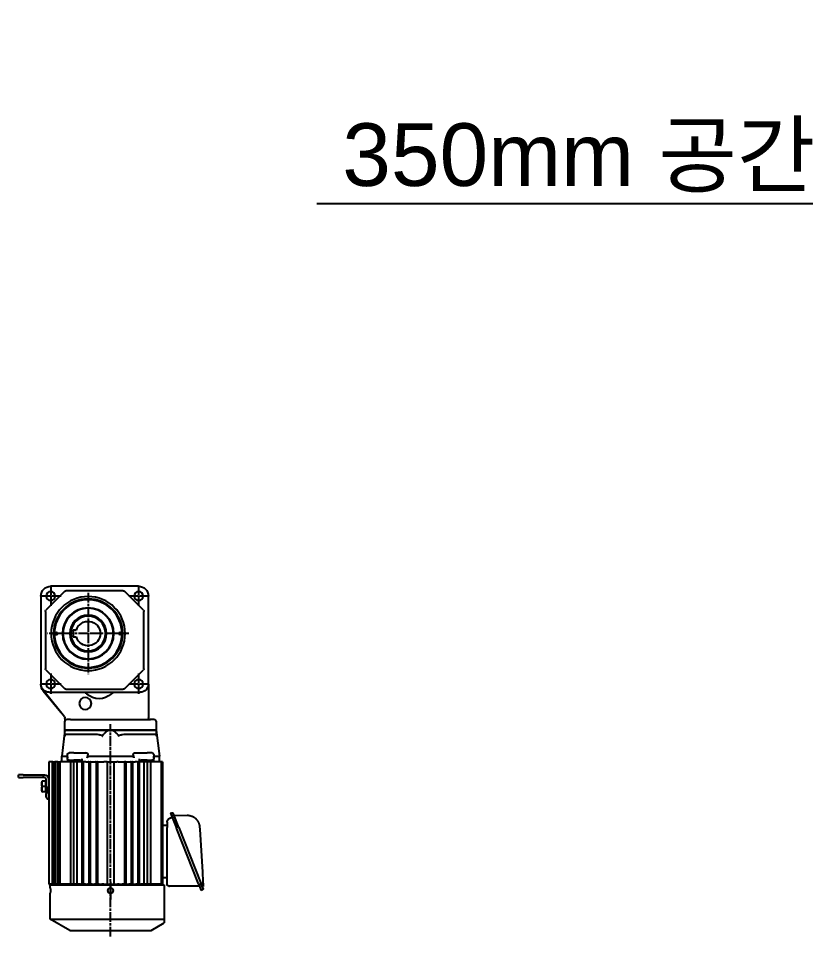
# Model space of a CAD drawing. Header units: millimetres. Extents: x 150937 to 394412, y 327166 to 584759.
# Drawn here: x 245083 to 246340, y 405656 to 407122 of the extents above; entities that cross this region are included whole.
import ezdxf

# ---------------------------------------------------------------- set-up
doc = ezdxf.new("R2010")
doc.units = ezdxf.units.MM
doc.linetypes.add('AM_ISO08W050', pattern=[18, 12, -1.5, 3, -1.5])
for name, color, linetype in [('AM_4', 3, 'Continuous'), ('AM_7', 4, 'AM_ISO08W050'), ('AM_VIS', 7, 'Continuous')]:
    doc.layers.add(name, color=color, linetype=linetype)
doc.styles.get("Standard").update_dxf_attribs({"font": 'arial.ttf'})
doc.dimstyles.new('ISO-25', dxfattribs={"dimtxt": 2.5, "dimasz": 2.5, "dimexe": 1.25, "dimexo": 0.625, "dimtad": 1, "dimtxsty": 'Standard', "dimcen": 2.5, "dimadec": 0, "dimazin": 0, "dimtfac": 1, "dimtmove": 0, "dimatfit": 3, "dimfxl": 0, "dimarcsym": 0})

# ---------------------------------------------------------------- blocks, each defined once
blk = doc.blocks.new('akk')
at = {"layer": 'AM_4'}
blk.add_arc((4724.4, -9121.9), 1.59, 260, 190, dxfattribs=at)
at = {"layer": 'AM_7'}
for p, q in [((4678.4, -9114.9), (4678.4, -9101.9)), ((4724.4, -9160.9), (4724.4, -9110.9)), ((4786.4, -9114.9), (4786.4, -9101.9)), ((4665.4, -9114.9), (4678.4, -9114.9)), ((4678.4, -9127.9), (4678.4, -9114.9)), ((4678.4, -9114.9), (4691.4, -9114.9)), ((4678.4, -9114.9), (4678.4, -9114.9)), ((4678.4, -9114.9), (4678.4, -9114.9)), ((4724.4, -9121.9), (4724.4, -9113.1)), ((4724.4, -9130.7), (4724.4, -9121.9)), ((4724.4, -9121.9), (4724.4, -9121.9)), ((4724.4, -9121.9), (4724.4, -9121.9)), ((4773.4, -9114.9), (4786.4, -9114.9)), ((4786.4, -9127.9), (4786.4, -9114.9)), ((4786.4, -9114.9), (4799.4, -9114.9)), ((4786.4, -9114.9), (4786.4, -9114.9)), ((4786.4, -9114.9), (4786.4, -9114.9)), ((4674.4, -9160.9), (4724.4, -9160.9)), ((4724.4, -9210.9), (4724.4, -9160.9)), ((4724.4, -9160.9), (4774.4, -9160.9)), ((4724.4, -9160.9), (4724.4, -9160.9)), ((4724.4, -9160.9), (4724.4, -9160.9)), ((5096.6, -9188.4), (4835.6, -9188.4)), ((5029.4, -9188.4), (5040.1, -9188.4)), ((5040.1, -9188.4), (5050.9, -9188.4)), ((5040.1, -9188.4), (5040.1, -9188.4)), ((5040.1, -9188.4), (5040.1, -9188.4)), ((4724.4, -9199.9), (4724.4, -9191.1)), ((4724.4, -9208.7), (4724.4, -9199.9)), ((4724.4, -9199.9), (4724.4, -9199.9)), ((4724.4, -9199.9), (4724.4, -9199.9)), ((4678.4, -9222.9), (4678.4, -9209.9)), ((4786.4, -9222.9), (4786.4, -9209.9)), ((4665.4, -9222.9), (4678.4, -9222.9)), ((4678.4, -9235.9), (4678.4, -9222.9)), ((4678.4, -9222.9), (4691.4, -9222.9)), ((4678.4, -9222.9), (4678.4, -9222.9)), ((4678.4, -9222.9), (4678.4, -9222.9)), ((4773.4, -9222.9), (4786.4, -9222.9)), ((4786.4, -9235.9), (4786.4, -9222.9)), ((4786.4, -9222.9), (4799.4, -9222.9)), ((4786.4, -9222.9), (4786.4, -9222.9)), ((4786.4, -9222.9), (4786.4, -9222.9))]:
    blk.add_line(p, q, dxfattribs=at)
at = {"layer": 'AM_VIS'}
for p, q in [((4901.3, -9075.2), (4898.1, -9075.2)), ((4898.1, -9078), (4898.1, -9075.2)), ((4901.3, -9075.2), (4901.3, -9078)), ((4898.1, -9081.3), (4898.1, -9078)), ((4898.1, -9081.3), (4898.1, -9106.2)), ((4901.3, -9078), (4901.3, -9081.3)), ((4901.3, -9106.2), (4901.3, -9081.3)), ((4672.5, -9132.3), (4695.8, -9109)), ((4678.4, -9102.9), (4786.4, -9102.9)), ((4678.4, -9102.9), (4678.4, -9102.9)), ((4697.2, -9108.4), (4767.6, -9108.4)), ((4769, -9109), (4792.3, -9132.3)), ((4786.4, -9102.9), (4787.1, -9102.9)), ((4793.7, -9105.5), (4797.7, -9108.7)), ((4794.7, -9105.6), (4821, -9127.3)), ((4826.7, -9132), (4797.7, -9108.7)), ((4901.3, -9106.2), (4898.1, -9106.2)), ((4898.1, -9106.2), (4898.1, -9107.2)), ((4901.3, -9107.2), (4901.3, -9106.2)), ((4912.3, -9109.2), (4903.3, -9109.2)), ((4905.8, -9103.9), (4918.8, -9103.9)), ((4905.8, -9103.9), (4905.8, -9104.5)), ((4905.8, -9108.6), (4905.8, -9104.5)), ((4905.8, -9108.6), (4912.3, -9108.6)), ((4906.5, -9108.6), (4906.5, -9109.2)), ((4912.3, -9108.6), (4912.3, -9104.5)), ((4912.3, -9108.6), (4918.8, -9108.6)), ((4912.3, -9109.2), (4921, -9109.2)), ((4918.1, -9108.6), (4918.1, -9109.2)), ((4918.8, -9103.9), (4918.8, -9104.5)), ((4918.8, -9108.6), (4918.8, -9104.5)), ((4923.6, -9109.2), (4921, -9109.2)), ((4924.1, -9109.2), (4923.6, -9109.2)), ((4666.4, -9222.9), (4666.4, -9114.9)), ((4666.4, -9222.9), (4666.4, -9114.9)), ((4796.4, -9112.9), (4796.4, -9224.9)), ((4882.1, -9112.5), (5032.1, -9112.5)), ((4882.1, -9112.5), (4882.1, -9112.8)), ((4882.1, -9113.5), (4882.1, -9112.8)), ((4882.1, -9116.6), (4882.1, -9113.5)), ((4882.1, -9116.6), (5032.1, -9116.6)), ((4882.1, -9117.4), (4882.1, -9116.6)), ((4882.1, -9117.4), (5032.1, -9117.4)), ((4882.1, -9117.4), (4882.1, -9119.2)), ((4882.1, -9119.2), (5032.1, -9119.2)), ((4882.1, -9119.2), (4882.1, -9119.9)), ((4882.1, -9119.9), (5032.1, -9119.9)), ((4882.1, -9123), (4882.1, -9119.9)), ((4882.1, -9123), (5032.1, -9123)), ((4882.1, -9123.8), (4882.1, -9123)), ((4903.3, -9112.4), (4912.3, -9112.4)), ((4908.3, -9112.4), (4908.3, -9112.5)), ((4921, -9112.4), (4912.3, -9112.4)), ((4916.3, -9112.4), (4916.3, -9112.5)), ((4921, -9112.4), (4923.6, -9112.4)), ((4923.6, -9112.4), (4924.1, -9112.4)), ((5032.1, -9112.5), (5032.1, -9112.8)), ((5032.1, -9112.8), (5032.1, -9113.5)), ((5032.1, -9116.6), (5032.1, -9113.5)), ((5032.1, -9116.6), (5032.1, -9117.4)), ((5032.1, -9119.2), (5032.1, -9117.4)), ((5032.1, -9119.2), (5032.1, -9119.9)), ((5032.1, -9123), (5032.1, -9119.9)), ((5032.1, -9123), (5032.1, -9123.8)), ((5033.1, -9114.4), (5033.1, -9254.4)), ((5036.9, -9114.4), (5033.1, -9114.4)), ((5075.1, -9114.4), (5043.4, -9114.4)), ((5075.1, -9114.4), (5075.1, -9254.4)), ((5089.1, -9138.4), (5075.1, -9114.4)), ((4671.9, -9204.1), (4671.9, -9133.7)), ((4792.9, -9133.7), (4792.9, -9204.1)), ((4828.7, -9132.4), (4828, -9132.4)), ((4828.7, -9132.4), (4832.1, -9132.4)), ((4843.1, -9132.4), (4832.1, -9132.4)), ((4843.1, -9132.4), (4875.1, -9128.4)), ((4848.1, -9132.4), (4843.1, -9132.4)), ((4843.1, -9139.4), (4843.1, -9132.4)), ((4843.1, -9132.4), (4843.1, -9139.4)), ((4848.1, -9132.4), (4848.1, -9139.4)), ((4848.1, -9132.4), (4850.4, -9132.4)), ((4882.1, -9128.4), (4875.1, -9128.4)), ((4875.1, -9128.4), (4875.1, -9135.2)), ((4882.1, -9123.8), (5032.1, -9123.8)), ((4882.1, -9123.8), (4882.1, -9126.4)), ((5032.1, -9126.4), (4882.1, -9126.4)), ((4882.1, -9127.2), (4882.1, -9126.4)), ((4882.1, -9139.3), (4882.1, -9127.2)), ((5032.1, -9126.4), (5032.1, -9123.8)), ((5032.1, -9126.4), (5032.1, -9127.2)), ((5032.1, -9139.3), (5032.1, -9127.2)), ((4720.4, -9142.6), (4728.4, -9142.6)), ((4720.4, -9145.4), (4720.4, -9142.6)), ((4720.4, -9145.4), (4720.4, -9146.4)), ((4728.4, -9142.6), (4728.4, -9145.4)), ((4728.4, -9145.4), (4728.4, -9146.4)), ((4830.1, -9139.4), (4830.1, -9134.4)), ((4830.1, -9139.4), (4830.1, -9237.4)), ((4843.1, -9139.4), (4843.1, -9188.4)), ((4843.1, -9237.4), (4843.1, -9139.4)), ((4848.1, -9139.4), (4848.1, -9170.2)), ((4871.1, -9143.4), (4871.1, -9137.4)), ((4871.1, -9143.4), (4871.1, -9157.8)), ((4878.1, -9135.4), (4873.1, -9135.4)), ((4878.1, -9135.4), (4882.1, -9135.4)), ((4880.1, -9137.4), (4880.1, -9143.4)), ((4880.1, -9150.6), (4880.1, -9143.4)), ((4882.1, -9139.3), (5032.1, -9139.3)), ((4882.1, -9141.2), (4882.1, -9139.3)), ((4882.1, -9143.4), (4882.1, -9141.2)), ((5032.1, -9143.4), (4882.1, -9143.4)), ((4882.1, -9144.2), (4882.1, -9143.4)), ((4882.1, -9146.1), (4882.1, -9144.2)), ((5032.1, -9143.4), (5032.1, -9139.3)), ((5032.1, -9143.4), (5032.1, -9144.2)), ((5032.1, -9146.1), (5032.1, -9144.2)), ((5089.1, -9138.4), (5089.1, -9188.4)), ((4882.1, -9153.4), (4878.1, -9153.4)), ((4882.1, -9146.9), (4882.1, -9146.1)), ((4882.1, -9146.9), (5032.1, -9146.9)), ((4882.1, -9146.9), (4882.1, -9147.8)), ((4882.1, -9148.7), (4882.1, -9147.8)), ((4882.1, -9152.5), (4882.1, -9148.7)), ((4882.1, -9153.1), (4882.1, -9152.5)), ((4882.1, -9153.1), (5032.1, -9153.1)), ((4882.1, -9153.1), (4882.1, -9154.7)), ((4882.1, -9154.7), (5032.1, -9154.7)), ((4882.1, -9155.3), (4882.1, -9154.7)), ((4882.1, -9155.3), (4882.1, -9155.6)), ((4882.1, -9158.2), (4882.1, -9155.6)), ((5032.1, -9146.1), (5032.1, -9146.9)), ((5032.1, -9147.8), (5032.1, -9146.9)), ((5032.1, -9149.9), (5032.1, -9147.8)), ((5032.1, -9151.2), (5032.1, -9149.9)), ((5032.1, -9151.2), (5032.1, -9151.8)), ((5032.1, -9152.4), (5032.1, -9151.8)), ((5032.1, -9153.1), (5032.1, -9152.4)), ((5032.1, -9153.1), (5032.1, -9154.7)), ((5032.1, -9155.3), (5032.1, -9154.7)), ((5032.1, -9157.5), (5032.1, -9155.3)), ((4875.1, -9160.7), (4875.1, -9216.1)), ((4882.1, -9158.2), (4882.1, -9160.1)), ((4882.1, -9160.1), (4882.1, -9160.9)), ((4882.1, -9161.6), (4882.1, -9160.9)), ((4882.1, -9161.6), (5032.1, -9161.6)), ((4882.1, -9161.6), (4882.1, -9163.2)), ((4882.1, -9163.2), (5032.1, -9163.2)), ((4882.1, -9163.8), (4882.1, -9163.2)), ((4882.1, -9163.8), (4882.1, -9165.8)), ((4882.1, -9165.8), (4882.1, -9168.9)), ((5032.1, -9157.5), (5032.1, -9160.1)), ((5032.1, -9160.9), (5032.1, -9160.1)), ((5032.1, -9161.6), (5032.1, -9160.9)), ((5032.1, -9161.6), (5032.1, -9163.2)), ((5032.1, -9163.8), (5032.1, -9163.2)), ((5032.1, -9165.8), (5032.1, -9163.8)), ((5032.1, -9165.8), (5032.1, -9168.9)), ((4882.1, -9168.9), (4882.1, -9170)), ((4882.1, -9170.6), (4882.1, -9170)), ((4882.1, -9170.6), (5032.1, -9170.6)), ((4882.1, -9170.6), (4882.1, -9172.2)), ((4882.1, -9172.2), (5032.1, -9172.2)), ((4882.1, -9172.8), (4882.1, -9172.2)), ((4882.1, -9172.8), (4882.1, -9174.6)), ((4882.1, -9174.6), (4882.1, -9177.8)), ((4882.1, -9177.8), (4882.1, -9179)), ((4882.1, -9179), (4882.1, -9180)), ((5032.1, -9170), (5032.1, -9168.9)), ((5032.1, -9170.6), (5032.1, -9170)), ((5032.1, -9170.6), (5032.1, -9172.2)), ((5032.1, -9172.8), (5032.1, -9172.2)), ((5032.1, -9174.6), (5032.1, -9172.8)), ((5032.1, -9174.6), (5032.1, -9177.8)), ((5032.1, -9179), (5032.1, -9177.8)), ((5032.1, -9180), (5032.1, -9179)), ((4843.1, -9188.4), (4843.1, -9237.4)), ((4882.1, -9180.7), (4882.1, -9180)), ((4882.1, -9184.4), (4882.1, -9180.7)), ((4882.1, -9184.4), (5032.1, -9184.4)), ((4882.1, -9184.4), (4882.1, -9192.4)), ((5032.1, -9180), (5032.1, -9180.7)), ((5032.1, -9180.7), (5032.1, -9184.4)), ((5032.1, -9184.4), (5032.1, -9192.4)), ((5089.1, -9188.4), (5089.1, -9238.4)), ((4882.1, -9192.4), (5032.1, -9192.4)), ((4882.1, -9192.4), (4882.1, -9196.1)), ((4882.1, -9196.8), (4882.1, -9196.1)), ((4882.1, -9197.8), (4882.1, -9196.8)), ((4882.1, -9197.8), (4882.1, -9199)), ((4882.1, -9199), (4882.1, -9202.9)), ((5032.1, -9192.4), (5032.1, -9196.1)), ((5032.1, -9196.1), (5032.1, -9196.8)), ((5032.1, -9197.8), (5032.1, -9196.8)), ((5032.1, -9199), (5032.1, -9197.8)), ((5032.1, -9199), (5032.1, -9202.9)), ((4695.8, -9228.8), (4672.5, -9205.5)), ((4792.3, -9205.5), (4769, -9228.8)), ((4848.1, -9206.6), (4848.1, -9237.4)), ((4882.1, -9202.9), (4882.1, -9204.8)), ((4882.1, -9204.8), (4882.1, -9205.4)), ((4882.1, -9205.4), (5032.1, -9205.4)), ((4882.1, -9207), (4882.1, -9205.4)), ((4882.1, -9207), (5032.1, -9207)), ((4882.1, -9207), (4882.1, -9207.6)), ((4882.1, -9207.6), (4882.1, -9208.6)), ((4882.1, -9208.6), (4882.1, -9211)), ((4882.1, -9211), (4882.1, -9213)), ((4882.1, -9213.6), (4882.1, -9213)), ((5032.1, -9204.8), (5032.1, -9202.9)), ((5032.1, -9205.4), (5032.1, -9204.8)), ((5032.1, -9205.4), (5032.1, -9207)), ((5032.1, -9207.6), (5032.1, -9207)), ((5032.1, -9208.6), (5032.1, -9207.6)), ((5032.1, -9208.6), (5032.1, -9211)), ((5032.1, -9213), (5032.1, -9211)), ((5032.1, -9213.6), (5032.1, -9213)), ((4871.1, -9219), (4871.1, -9233.4)), ((4878.1, -9223.4), (4882.1, -9223.4)), ((4882.1, -9213.6), (5032.1, -9213.6)), ((4882.1, -9213.6), (4882.1, -9215.2)), ((4882.1, -9215.2), (5032.1, -9215.2)), ((4882.1, -9215.9), (4882.1, -9215.2)), ((4882.1, -9215.9), (4882.1, -9216.7)), ((4882.1, -9216.7), (4882.1, -9218.6)), ((4882.1, -9221.2), (4882.1, -9218.6)), ((4882.1, -9221.2), (4882.1, -9221.5)), ((4882.1, -9221.5), (4882.1, -9222.1)), ((4882.1, -9222.1), (5032.1, -9222.1)), ((4882.1, -9223.7), (4882.1, -9222.1)), ((4882.1, -9223.7), (5032.1, -9223.7)), ((4882.1, -9223.7), (4882.1, -9224.3)), ((4882.1, -9228.1), (4882.1, -9224.3)), ((5032.1, -9213.6), (5032.1, -9215.2)), ((5032.1, -9215.9), (5032.1, -9215.2)), ((5032.1, -9216.7), (5032.1, -9215.9)), ((5032.1, -9216.7), (5032.1, -9219.3)), ((5032.1, -9221.5), (5032.1, -9219.3)), ((5032.1, -9222.1), (5032.1, -9221.5)), ((5032.1, -9222.1), (5032.1, -9223.7)), ((5032.1, -9224.4), (5032.1, -9223.7)), ((5032.1, -9225), (5032.1, -9224.4)), ((4786.4, -9234.9), (4678.4, -9234.9)), ((4678.4, -9234.9), (4678.4, -9234.9)), ((4767.6, -9229.4), (4697.2, -9229.4)), ((4786.4, -9234.9), (4793.1, -9234.9)), ((4793.1, -9234.9), (4828.1, -9234.9)), ((4871.1, -9239.4), (4871.1, -9233.4)), ((4880.1, -9233.4), (4880.1, -9226.2)), ((4880.1, -9233.4), (4880.1, -9239.4)), ((4882.1, -9229), (4882.1, -9228.1)), ((4882.1, -9229), (4882.1, -9229.9)), ((5032.1, -9229.9), (4882.1, -9229.9)), ((4882.1, -9230.7), (4882.1, -9229.9)), ((4882.1, -9232.6), (4882.1, -9230.7)), ((4882.1, -9233.4), (4882.1, -9232.6)), ((4882.1, -9233.4), (5032.1, -9233.4)), ((4882.1, -9235.6), (4882.1, -9233.4)), ((4882.1, -9237.5), (4882.1, -9235.6)), ((5032.1, -9225), (5032.1, -9225.6)), ((5032.1, -9226.9), (5032.1, -9225.6)), ((5032.1, -9229), (5032.1, -9226.9)), ((5032.1, -9229.9), (5032.1, -9229)), ((5032.1, -9229.9), (5032.1, -9230.7)), ((5032.1, -9232.6), (5032.1, -9230.7)), ((5032.1, -9232.6), (5032.1, -9233.4)), ((5032.1, -9237.5), (5032.1, -9233.4)), ((4830.1, -9242.4), (4830.1, -9237.4)), ((4832.1, -9244.4), (4843.1, -9244.4)), ((4843.1, -9244.4), (4843.1, -9237.4)), ((4843.1, -9237.4), (4843.1, -9244.4)), ((4843.1, -9244.4), (4848.1, -9244.4)), ((4843.1, -9244.4), (4875.1, -9248.4)), ((4848.1, -9237.4), (4848.1, -9244.4)), ((4848.1, -9244.4), (4850.4, -9244.4)), ((4873.1, -9241.4), (4878.1, -9241.4)), ((4875.1, -9241.6), (4875.1, -9248.4)), ((4882.1, -9241.4), (4878.1, -9241.4)), ((4882.1, -9249.6), (4882.1, -9237.5)), ((4882.1, -9237.5), (5032.1, -9237.5)), ((5032.1, -9249.6), (5032.1, -9237.5)), ((5089.1, -9238.4), (5079.8, -9254.4)), ((4882.1, -9248.4), (4875.1, -9248.4)), ((4882.1, -9250.4), (4882.1, -9249.6)), ((4882.1, -9250.4), (5032.1, -9250.4)), ((4882.1, -9251.4), (4882.1, -9250.4)), ((4882.1, -9252.4), (4882.1, -9251.4)), ((4882.1, -9252.4), (4963.4, -9252.4)), ((4955.9, -9257.9), (4962.6, -9257.9)), ((4959.6, -9252.4), (4959.6, -9257.9)), ((4967.1, -9257.9), (4962.6, -9257.9)), ((4963.4, -9252.4), (4967.1, -9252.4)), ((4967.1, -9252.4), (5017.1, -9252.4)), ((5017.1, -9257.9), (4967.1, -9257.9)), ((5032.6, -9257.9), (4968.9, -9257.9)), ((5017.1, -9252.4), (5020.9, -9252.4)), ((5020.9, -9252.4), (5032.1, -9252.4)), ((5024.6, -9257.9), (5024.6, -9252.4)), ((5032.1, -9249.6), (5032.1, -9250.4)), ((5032.1, -9251.4), (5032.1, -9250.4)), ((5032.1, -9251.4), (5032.1, -9252.4)), ((5033.1, -9254.4), (5075.1, -9254.4)), ((5075.1, -9254.4), (5079.8, -9254.4)), ((4945.1, -9261.9), (4944.4, -9263.5)), ((4945.1, -9261.9), (4963.6, -9269.3)), ((4962.5, -9272.1), (4945.1, -9265.2)), ((4947.7, -9266.6), (4947.6, -9282.7)), ((4951.3, -9261), (4950.1, -9264)), ((5031.9, -9296.6), (4963.6, -9269.3)), ((5034.6, -9259.9), (5034.6, -9260.7)), ((5034.6, -9297.7), (5034.6, -9260.7)), ((4962.5, -9272.1), (5030.8, -9299.4)), ((4961.7, -9297.7), (4964.7, -9297.9)), ((4964.7, -9297.9), (5017.4, -9301.2)), ((5017.4, -9301.2), (5019.5, -9301.3)), ((5019.5, -9301.3), (5034.2, -9302.2)), ((5037.5, -9302.1), (5030.8, -9299.4)), ((5031.9, -9296.6), (5039.8, -9299.8)), ((5034.2, -9302.2), (5034.9, -9302.2)), ((5034.9, -9302.2), (5034.9, -9301.9)), ((5039.1, -9301.3), (5039.8, -9299.8))]:
    blk.add_line(p, q, dxfattribs=at)
for centre, radius in [((4678.4, -9114.9), 5.5), ((4786.4, -9114.9), 5.5), ((4724.4, -9160.9), 45.5), ((4724.4, -9160.9), 42.5), ((4724.4, -9160.9), 41.5), ((4724.4, -9121.9), 1.3), ((4724.4, -9160.9), 31.6), ((4724.4, -9160.9), 31), ((4724.4, -9160.9), 22.5), ((4724.4, -9160.9), 21.3), ((4810.4, -9157.4), 7.47), ((4724.4, -9199.9), 1.3), ((4678.4, -9222.9), 5.5), ((4786.4, -9222.9), 5.5)]:
    blk.add_circle(centre, radius, dxfattribs=at)
for centre, radius, start, end in [((4678.4, -9114.9), 12, 90, 180), ((4678.4, -9114.9), 12, 90, 180), ((4697.2, -9110.4), 2, 90, 135), ((4767.6, -9110.4), 2, 45, 90), ((4786.4, -9112.9), 10, 0, 90), ((4787.1, -9114.9), 12, 50.5275, 90), ((4786.2, -9114.9), 12, 51.3402, 78.57), ((4903.3, -9107.2), 5.2, 180, 202.6199), ((4903.3, -9107.2), 5.2, 202.6199, 270), ((4903.3, -9107.2), 2, 180, 270), ((4924.1, -9113.4), 4.2, 13.7741, 90), ((4924.1, -9113.4), 1, 63.4653, 90), ((5040.1, -9040.5), 74, 267.4829, 272.5171), ((4673.9, -9133.7), 2, 135, 180), ((4790.9, -9133.7), 2, 0, 45), ((4813.4, -9136.6), 12, 45.8692, 50.5275), ((4828, -9130.4), 2, 231.3402, 270), ((4832.1, -9134.4), 2, 90, 180), ((4873.1, -9137.4), 2, 90, 180), ((4878.1, -9137.4), 2, 0, 90), ((4724.4, -9160.9), 15, 105.466, 74.534), ((4782.4, -9174.4), 22, 43.1783, 50.3335), ((4782.4, -9174.4), 22, 316.8217, 43.1783), ((4782.4, -9174.4), 22, 309.6665, 316.8217), ((5040.1, -9188.4), 3.25, 0, 180), ((5040.1, -9188.4), 3.25, 180, 0), ((4673.9, -9204.1), 2, 180, 225), ((4790.9, -9204.1), 2, 315, 0), ((4678.4, -9222.9), 12, 180, 270), ((4678.4, -9222.9), 12, 180, 270), ((4697.2, -9227.4), 2, 225, 270), ((4767.6, -9227.4), 2, 270, 315), ((4786.4, -9224.9), 10, 270, 0), ((4828.1, -9236.9), 2, 0, 90), ((4832.1, -9242.4), 2, 180, 270), ((4873.1, -9239.4), 2, 180, 270), ((4878.1, -9239.4), 2, 270, 0), ((4955.9, -9262.9), 5, 90, 158.2335), ((5032.6, -9259.9), 2, 0, 90), ((4945.6, -9264), 1.3, 158.2335, 248.2335), ((4947.1, -9266.6), 0.6, 359.7335, 68.2335), ((5035.5, -9301.9), 0.6, 68.2335, 179.7335), ((5037.9, -9300.9), 1.3, 248.2335, 338.2335)]:
    blk.add_arc(centre, radius, start, end, dxfattribs=at)
for points, weights, degree in [([(4912.3, -9104.5), (4909.1, -9103.4), (4905.8, -9104.5)], [1, 1.15455095302, 1], 2), ([(4918.8, -9104.5), (4915.6, -9103.4), (4912.3, -9104.5)], [1, 1.15455095302, 1], 2), ([(4875.1, -9160.3), (4874.1, -9160.5), (4873.1, -9160.8)], [1.00003720709, 1.00004833342, 1.0000393223], 2), ([(4875.1, -9160.3), (4876, -9160), (4877, -9159.8)], [1.00013658702, 1.00014891198, 1.00014439032], 2), ([(4850.4, -9178.3), (4849.1, -9179.2), (4848.1, -9180)], [1.00931446186, 1.00921053221, 1.00887388587], 2), ([(4843.1, -9188.4), (4843.1, -9184.2), (4848.1, -9180)], [1, 1.00278629685, 1], 2), ([(4848.1, -9196.8), (4843.1, -9192.6), (4843.1, -9188.4)], [1, 1.00278629685, 1], 2), ([(4848.1, -9196.8), (4849.1, -9197.6), (4850.4, -9198.5)], [1.00887388587, 1.00921053221, 1.00931446186], 2), ([(4873.1, -9216), (4874.1, -9216.3), (4875.1, -9216.5)], [1.00003932231, 1.00004833342, 1.00003720709], 2), ([(4877, -9217), (4876, -9216.8), (4875.1, -9216.5)], [1.00014439032, 1.00014891198, 1.00013658702], 2), ([(4947.6, -9282.7), (4947.5, -9291.1), (4953.3, -9297.2), (4961.7, -9297.7)], [1, 0.818004191715, 0.818004191715, 1], 3)]:
    blk.add_rational_spline(points, weights, degree=degree, dxfattribs=at)
blk.add_open_spline([(4928.2, -9112.5), (4928.2, -9112.5), (4928.2, -9112.4), (4928.2, -9112.4)], degree=3, dxfattribs=at)
for points, knots in [([(4875.1, -9135.2), (4875.1, -9135.2), (4875.1, -9135.2), (4875.2, -9135.2), (4875.2, -9135.3), (4875.3, -9135.3), (4875.3, -9135.3), (4875.5, -9135.3), (4875.5, -9135.3), (4875.7, -9135.4), (4875.8, -9135.4), (4876.2, -9135.4), (4876.5, -9135.4), (4876.9, -9135.4), (4876.9, -9135.4), (4877, -9135.4)], [7.952214, 7.952214, 7.952214, 7.952214, 8.08843, 8.08843, 8.224645, 8.224645, 8.421587, 8.421587, 8.61853, 8.61853, 9.012415, 9.012415, 9.873917, 9.873917, 10.056688, 10.056688, 10.056688, 10.056688]), ([(4880.1, -9150.6), (4880.1, -9150.9), (4880.1, -9151.3), (4879.8, -9152.1), (4879.6, -9152.5), (4879.2, -9152.9), (4879, -9153.1), (4878.7, -9153.3), (4878.6, -9153.3), (4878.4, -9153.4), (4878.2, -9153.4), (4878.1, -9153.4)], [4.020419, 4.020419, 4.020419, 4.020419, 5.368483, 5.368483, 6.716546, 6.716546, 7.471469, 7.471469, 7.848931, 7.848931, 8.226393, 8.226393, 8.226393, 8.226393]), ([(4796.7, -9157.7), (4796.7, -9157.7), (4796.7, -9157.7), (4796.9, -9157.8), (4797, -9157.9), (4797.4, -9157.9), (4797.6, -9157.9), (4798, -9157.9), (4798.2, -9157.9), (4798.4, -9157.9), (4798.4, -9157.9), (4798.4, -9157.9)], [10.017596, 10.017596, 10.017596, 10.017596, 10.287081, 10.287081, 11.20423, 11.20423, 12.079964, 12.079964, 12.971714, 12.971714, 12.990748, 12.990748, 12.990748, 12.990748]), ([(4873.1, -9160.8), (4873, -9160.8), (4873, -9160.8), (4872.9, -9160.8), (4872.8, -9160.9), (4872.7, -9160.8), (4872.5, -9160.8), (4872.4, -9160.8), (4872.2, -9160.7), (4872.1, -9160.6), (4871.9, -9160.4), (4871.8, -9160.3), (4871.6, -9160), (4871.5, -9159.7), (4871.3, -9159.3), (4871.3, -9159.1), (4871.2, -9158.5), (4871.1, -9158.1), (4871.1, -9157.8)], [-0.217066, -0.217066, -0.217066, -0.217066, 0, 0, 0, 0.286683, 0.286683, 0.573367, 0.573367, 1.009621, 1.009621, 1.445876, 1.445876, 2.232259, 2.232259, 3.018642, 3.018642, 4.187668, 4.187668, 4.187668, 4.187668]), ([(4877, -9159.8), (4876.9, -9159.8), (4876.9, -9159.8), (4876.5, -9159.9), (4876.2, -9160), (4875.8, -9160.1), (4875.7, -9160.2), (4875.5, -9160.3), (4875.5, -9160.3), (4875.3, -9160.4), (4875.3, -9160.4), (4875.2, -9160.5), (4875.2, -9160.5), (4875.1, -9160.6), (4875.1, -9160.7), (4875.1, -9160.7)], [5.847741, 5.847741, 5.847741, 5.847741, 6.030512, 6.030512, 6.892014, 6.892014, 7.285899, 7.285899, 7.482841, 7.482841, 7.679784, 7.679784, 7.815999, 7.815999, 7.952214, 7.952214, 7.952214, 7.952214]), ([(4848.1, -9170.2), (4848.1, -9171.2), (4848.2, -9172.4), (4848.4, -9174.1), (4848.5, -9174.7), (4848.7, -9175.5), (4848.8, -9175.8), (4848.9, -9176.3), (4849, -9176.6), (4849.1, -9177.1), (4849.2, -9177.3), (4849.4, -9177.6), (4849.4, -9177.7), (4849.6, -9178), (4849.6, -9178.1), (4849.7, -9178.2), (4849.8, -9178.2), (4849.9, -9178.3), (4849.9, -9178.3), (4850, -9178.3), (4850, -9178.4), (4850.1, -9178.4), (4850.1, -9178.4), (4850.1, -9178.4), (4850.2, -9178.4), (4850.2, -9178.4), (4850.3, -9178.3), (4850.3, -9178.3), (4850.3, -9178.3), (4850.4, -9178.3)], [6.101558, 6.101558, 6.101558, 6.101558, 9.280403, 9.280403, 10.869826, 10.869826, 11.664537, 11.664537, 12.459249, 12.459249, 13.151804, 13.151804, 13.498082, 13.498082, 13.844359, 13.844359, 13.981552, 13.981552, 14.118744, 14.118744, 14.208669, 14.208669, 14.298593, 14.298593, 14.388518, 14.388518, 14.478442, 14.478442, 14.552617, 14.552617, 14.552617, 14.552617]), ([(4798.4, -9190.9), (4798.4, -9190.9), (4798.4, -9190.9), (4798.2, -9190.9), (4798, -9190.9), (4797.6, -9190.9), (4797.4, -9190.9), (4797, -9190.9), (4796.9, -9191), (4796.7, -9191.1), (4796.7, -9191.1), (4796.7, -9191.1)], [-0.014609, -0.014609, -0.014609, -0.014609, 0, 0, 0.641803, 0.641803, 1.272621, 1.272621, 1.930517, 1.930517, 2.121598, 2.121598, 2.121598, 2.121598]), ([(4850.4, -9198.5), (4850.3, -9198.5), (4850.3, -9198.5), (4850.3, -9198.5), (4850.2, -9198.4), (4850.2, -9198.4), (4850.1, -9198.4), (4850.1, -9198.4), (4850.1, -9198.4), (4850, -9198.4), (4850, -9198.5), (4849.9, -9198.5), (4849.9, -9198.5), (4849.8, -9198.6), (4849.7, -9198.6), (4849.6, -9198.7), (4849.6, -9198.8), (4849.4, -9199.1), (4849.4, -9199.2), (4849.2, -9199.5), (4849.1, -9199.7), (4849, -9200.2), (4848.9, -9200.5), (4848.8, -9201), (4848.7, -9201.3), (4848.5, -9202.1), (4848.4, -9202.7), (4848.2, -9204.4), (4848.1, -9205.6), (4848.1, -9206.6)], [14.04457, 14.04457, 14.04457, 14.04457, 14.118744, 14.118744, 14.208669, 14.208669, 14.298593, 14.298593, 14.388518, 14.388518, 14.478442, 14.478442, 14.615635, 14.615635, 14.752828, 14.752828, 15.099105, 15.099105, 15.445383, 15.445383, 16.137938, 16.137938, 16.932649, 16.932649, 17.72736, 17.72736, 19.316783, 19.316783, 22.495629, 22.495629, 22.495629, 22.495629]), ([(4871.1, -9219), (4871.1, -9218.7), (4871.2, -9218.3), (4871.3, -9217.7), (4871.3, -9217.5), (4871.5, -9217.1), (4871.6, -9216.8), (4871.8, -9216.5), (4871.9, -9216.4), (4872.1, -9216.2), (4872.2, -9216.1), (4872.4, -9216), (4872.5, -9216), (4872.7, -9216), (4872.8, -9215.9), (4872.9, -9216), (4873, -9216), (4873, -9216), (4873.1, -9216)], [-4.187668, -4.187668, -4.187668, -4.187668, -3.018642, -3.018642, -2.232259, -2.232259, -1.445876, -1.445876, -1.009621, -1.009621, -0.573367, -0.573367, -0.286683, -0.286683, 0, 0, 0, 0.217066, 0.217066, 0.217066, 0.217066]), ([(4875.1, -9216.1), (4875.1, -9216.1), (4875.1, -9216.2), (4875.2, -9216.3), (4875.2, -9216.3), (4875.3, -9216.4), (4875.3, -9216.4), (4875.5, -9216.5), (4875.5, -9216.5), (4875.7, -9216.6), (4875.8, -9216.7), (4876.2, -9216.8), (4876.5, -9216.9), (4876.9, -9217), (4876.9, -9217), (4877, -9217)], [7.952214, 7.952214, 7.952214, 7.952214, 8.08843, 8.08843, 8.224645, 8.224645, 8.421587, 8.421587, 8.61853, 8.61853, 9.012415, 9.012415, 9.873917, 9.873917, 10.056688, 10.056688, 10.056688, 10.056688]), ([(4878.1, -9223.4), (4878.2, -9223.4), (4878.4, -9223.4), (4878.6, -9223.5), (4878.7, -9223.5), (4879, -9223.7), (4879.2, -9223.9), (4879.6, -9224.3), (4879.8, -9224.7), (4880.1, -9225.5), (4880.1, -9225.9), (4880.1, -9226.2)], [8.226393, 8.226393, 8.226393, 8.226393, 8.603854, 8.603854, 8.981316, 8.981316, 9.736239, 9.736239, 11.084303, 11.084303, 12.432366, 12.432366, 12.432366, 12.432366]), ([(4877, -9241.4), (4876.9, -9241.4), (4876.9, -9241.4), (4876.5, -9241.4), (4876.2, -9241.4), (4875.8, -9241.4), (4875.7, -9241.4), (4875.5, -9241.5), (4875.5, -9241.5), (4875.3, -9241.5), (4875.3, -9241.5), (4875.2, -9241.5), (4875.2, -9241.6), (4875.1, -9241.6), (4875.1, -9241.6), (4875.1, -9241.6)], [5.847741, 5.847741, 5.847741, 5.847741, 6.030512, 6.030512, 6.892014, 6.892014, 7.285899, 7.285899, 7.482841, 7.482841, 7.679784, 7.679784, 7.815999, 7.815999, 7.952214, 7.952214, 7.952214, 7.952214]), ([(5034.2, -9302.2), (5034.1, -9302.2), (5033.9, -9302.1), (5033.5, -9302), (5033.3, -9301.8), (5032.8, -9301.5), (5032.5, -9301.3), (5032, -9300.9), (5031.8, -9300.7), (5031.5, -9300.5), (5031.5, -9300.5), (5031.5, -9300.5)], [0, 0, 0, 0, 0.679898, 0.679898, 1.5537, 1.5537, 2.545344, 2.545344, 3.464459, 3.464459, 3.46771, 3.46771, 3.46771, 3.46771])]:
    blk.add_open_spline(points, degree=3, knots=knots, dxfattribs=at)
blk = doc.blocks.new('*D75')
at = {"color": 161, "lineweight": -2, "transparency": 16777216}
for p, q in [((-349.7, 600), (-349.7, 934.4)), ((0, 600), (0, 934.4)), ((-349.7, 884.4), (-2037.6, 884.4)), ((-100, 884.4), (-249.7, 884.4))]:
    blk.add_line(p, q, dxfattribs=at)
at = {"color": 161, "transparency": 16777216}
for points in [[(-249.7, 901.1), (-249.7, 867.8), (-349.7, 884.4)], [(-100, 901.1), (-100, 867.8), (0, 884.4)]]:
    blk.add_solid(points, dxfattribs=at)
at = {"color": 6, "transparency": 16777216, "insert": (-1243.7, 948), "char_height": 100, "attachment_point": 5}
blk.add_mtext('350mm {\\fGulim|b0|i0|c129|p50;공간 필요(모터쪽)}', dxfattribs=at)
blk = doc.blocks.new('치수선_motor_space')
dim = blk.add_linear_dim(base=(-349.7, 884.4), p1=(0, 0), p2=(-349.7, 0), text='<>mm {\\fGulim|b0|i0|c129|p50;공간 필요(모터쪽)}', dimstyle='ISO-25', override={"dimtxt": 100, "dimasz": 100, "dimexe": 50, "dimexo": 600, "dimdec": 0, "dimclrd": 161, "dimclre": 161, "dimclrt": 6})
dim.commit()
dim.dimension.update_dxf_attribs({"geometry": '*D75', "text_midpoint": (-1243.7, 948)})

msp = doc.modelspace()

# ---------------------------------------------------------------- block references
msp.add_blockref('치수선_motor_space', (247597.274, 405941.182))
at = {"xscale": -1.3, "yscale": 1.3, "zscale": 1.3, "rotation": 90}
msp.add_blockref('akk', (233285.407, 412281.372), dxfattribs=at)

doc.saveas('drawing.dxf')
